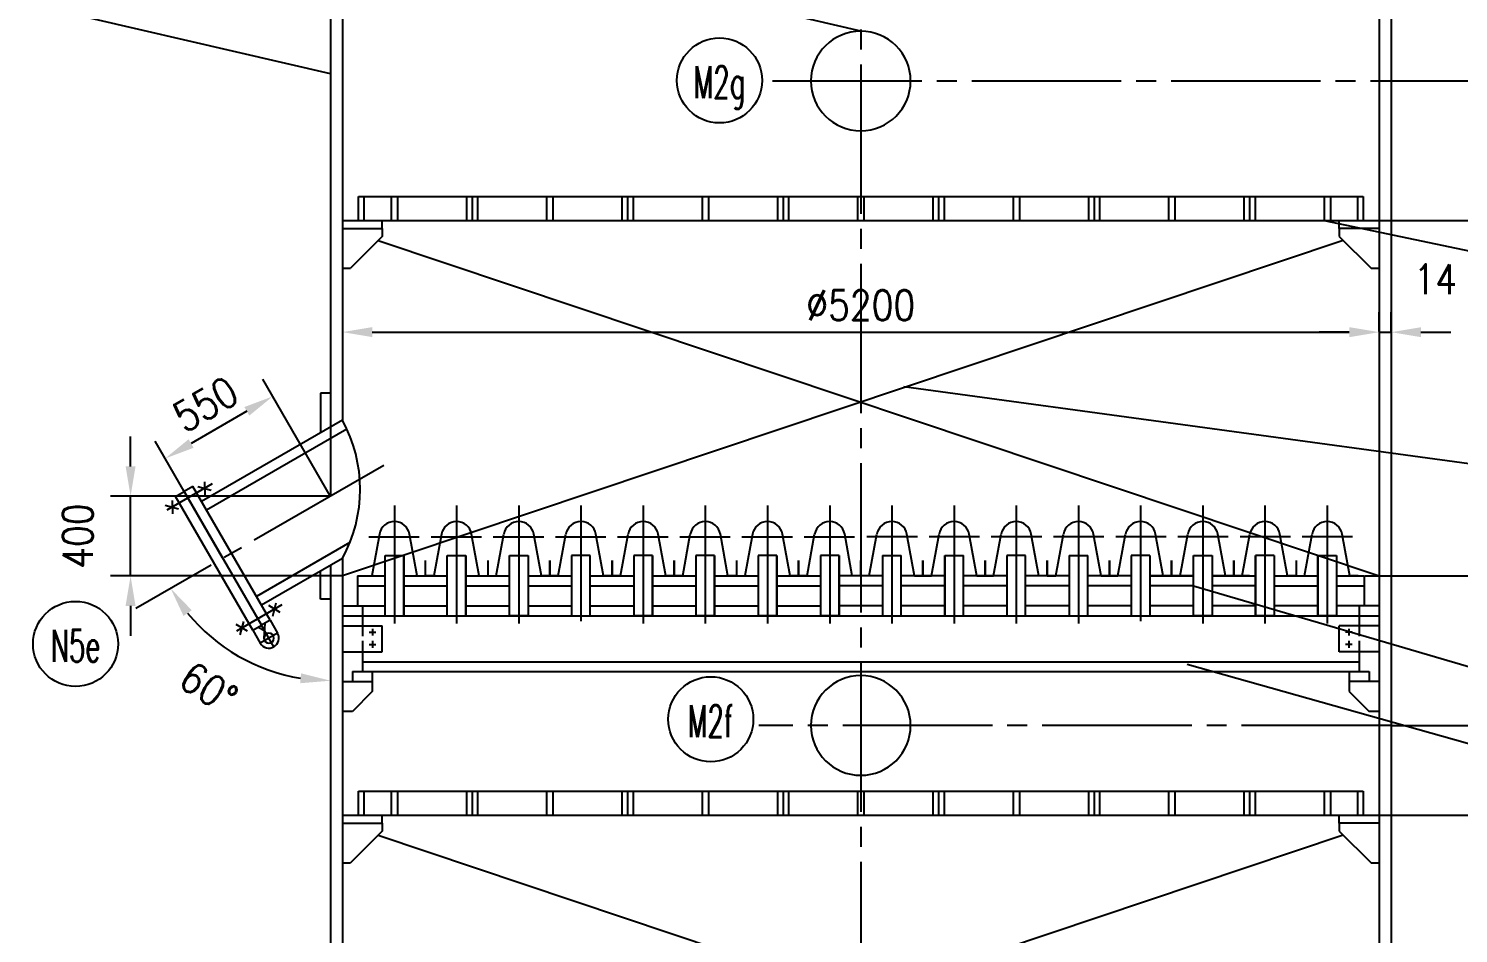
# Model space of a CAD drawing. Extents: x -42 to 819, y -365 to 844.
# Drawn here: x 76.4 to 219.9, y 175.1 to 265.9 of the extents above; entities that cross this region are included whole.
import ezdxf
from ezdxf.enums import TextEntityAlignment as Align

# ---------------------------------------------------------------- set-up
doc = ezdxf.new("R2010")
doc.units = 0
doc.header["$MEASUREMENT"] = 0
doc.linetypes.add('CENTER', pattern=[20, 15, -1.5, 2, -1.5])
doc.linetypes.add('HIDDEN', pattern=[7, 5, -2])
doc.layers.get('0').update_dxf_attribs({"linetype": 'CONTINUOUS'})
doc.layers.get('DEFPOINTS').update_dxf_attribs({"linetype": 'CONTINUOUS'})
for name, color, linetype in [('1', 2, 'CONTINUOUS'), ('2', 1, 'CONTINUOUS'), ('3', 3, 'CENTER'), ('5', 2, 'HIDDEN'), ('DIM', 4, 'CONTINUOUS')]:
    doc.layers.add(name, color=color, linetype=linetype)
doc.styles.add('SBHZ', font='ROMANS', dxfattribs={"width": 0.85, "bigfont": 'SBTXT'})
doc.dimstyles.get("Standard").update_dxf_attribs({"dimtxt": 3, "dimasz": 3, "dimexe": 2, "dimexo": 0.0625, "dimgap": 1.2, "dimtad": 1, "dimdec": 4, "dimzin": 0, "dimdsep": 46, "dimtxsty": 'SBHZ', "dimcen": 0.09, "dimadec": 0, "dimazin": 0, "dimtfac": 1, "dimtdec": 4, "dimtmove": 2, "dimatfit": 3, "dimfxl": 0, "dimtolj": 1, "dimtzin": 0, "dimarcsym": 0})

# ---------------------------------------------------------------- blocks, each defined once
blk = doc.blocks.new('*D128')
at = {"color": 0, "linetype": 'ByBlock'}
for p, q in [((147.04, 735.5), (259.54, 735.5)), ((257.54, -209.76), (257.54, 732.5)), ((191.42, -212.76), (259.54, -212.76))]:
    blk.add_line(p, q, dxfattribs=at)
for points in [[(257.04, 732.5), (258.04, 732.5), (257.54, 735.5)], [(257.04, -209.76), (258.04, -209.76), (257.54, -212.76)]]:
    blk.add_solid(points, dxfattribs=at)
at = {"layer": 'DEFPOINTS', "color": 0, "linetype": 'ByBlock'}
for p in [(146.97, 735.5), (257.54, 735.5), (191.36, -212.76)]:
    blk.add_point(p, dxfattribs=at)
at = {"color": 0, "linetype": 'ByBlock', "insert": (254.84, 261.37), "char_height": 3, "attachment_point": 5, "rotation": 90, "style": 'SBHZ'}
blk.add_mtext('\\A1;~68300', dxfattribs=at)
blk = doc.blocks.new('*D97')
at = {"color": 0, "linetype": 'ByBlock'}
for p, q in [((203.57, 235.46), (203.57, 237.39)), ((204.77, 235.46), (204.77, 237.39)), ((200.57, 235.39), (197.57, 235.39)), ((203.57, 235.39), (204.77, 235.39)), ((203.57, 235.39), (204.77, 235.39)), ((207.77, 235.39), (210.77, 235.39))]:
    blk.add_line(p, q, dxfattribs=at)
for points in [[(200.57, 235.89), (200.57, 234.89), (203.57, 235.39)], [(207.77, 235.89), (207.77, 234.89), (204.77, 235.39)]]:
    blk.add_solid(points, dxfattribs=at)
at = {"layer": 'DEFPOINTS', "color": 0, "linetype": 'ByBlock'}
for p in [(203.57, 235.39), (204.77, 235.39), (204.77, 235.39)]:
    blk.add_point(p, dxfattribs=at)
at = {"color": 0, "linetype": 'ByBlock', "insert": (209.21, 240.69), "char_height": 3, "attachment_point": 5, "style": 'SBHZ'}
blk.add_mtext('\\A1;14', dxfattribs=at)
blk = doc.blocks.new('*D74')
at = {"color": 0, "linetype": 'ByBlock'}
for p, q in [((267.62, 637.01), (330.8, 637.01)), ((328.8, -180.54), (328.8, 634.01)), ((267.62, -183.54), (330.8, -183.54))]:
    blk.add_line(p, q, dxfattribs=at)
for points in [[(328.3, 634.01), (329.3, 634.01), (328.8, 637.01)], [(328.3, -180.54), (329.3, -180.54), (328.8, -183.54)]]:
    blk.add_solid(points, dxfattribs=at)
at = {"layer": 'DEFPOINTS', "color": 0, "linetype": 'ByBlock'}
for p in [(267.56, 637.01), (328.8, 637.01), (267.56, -183.54)]:
    blk.add_point(p, dxfattribs=at)
at = {"color": 0, "linetype": 'ByBlock', "insert": (326.1, 226.74), "char_height": 3, "attachment_point": 5, "rotation": 90, "style": 'SBHZ'}
blk.add_mtext('\\A1;62100', dxfattribs=at)
blk = doc.blocks.new('*D45')
at = {"color": 0, "linetype": 'ByBlock'}
for p, q in [((266.42, 126.14), (314.81, 126.14)), ((312.81, 93.47), (312.81, 123.14)), ((267.62, 90.47), (314.81, 90.47))]:
    blk.add_line(p, q, dxfattribs=at)
for points in [[(312.31, 123.14), (313.31, 123.14), (312.81, 126.14)], [(312.31, 93.47), (313.31, 93.47), (312.81, 90.47)]]:
    blk.add_solid(points, dxfattribs=at)
at = {"layer": 'DEFPOINTS', "color": 0, "linetype": 'ByBlock'}
for p in [(266.36, 126.14), (312.81, 126.14), (267.56, 90.47)]:
    blk.add_point(p, dxfattribs=at)
at = {"color": 0, "linetype": 'ByBlock', "insert": (310.11, 108.31), "char_height": 3, "attachment_point": 5, "rotation": 90, "style": 'SBHZ'}
blk.add_mtext('\\A1;6000', dxfattribs=at)
blk = doc.blocks.new('*D96')
at = {"color": 0, "linetype": 'ByBlock'}
for p, q in [((99.57, 116.78), (99.57, 112.82)), ((203.57, 116.78), (203.57, 112.82)), ((102.57, 114.82), (200.57, 114.82))]:
    blk.add_line(p, q, dxfattribs=at)
for points in [[(102.57, 115.32), (102.57, 114.32), (99.57, 114.82)], [(200.57, 115.32), (200.57, 114.32), (203.57, 114.82)]]:
    blk.add_solid(points, dxfattribs=at)
at = {"layer": 'DEFPOINTS', "color": 0, "linetype": 'ByBlock'}
for p in [(99.57, 116.85), (203.57, 116.85), (203.57, 114.82)]:
    blk.add_point(p, dxfattribs=at)
at = {"color": 0, "linetype": 'ByBlock', "insert": (151.57, 117.52), "char_height": 3, "attachment_point": 5, "style": 'SBHZ'}
blk.add_mtext('\\A1;∅5200', dxfattribs=at)
blk = doc.blocks.new('*D43')
at = {"color": 0, "linetype": 'ByBlock'}
blk.add_arc((161.16, 98.47), 18.51, 219.2961, 260.7039, dxfattribs=at)
for points in [[(146.42, 86.46), (147.25, 87.03), (145.13, 89.22)], [(158.21, 80.7), (158.13, 79.71), (161.16, 79.96)]]:
    blk.add_solid(points, dxfattribs=at)
at = {"layer": 'DEFPOINTS', "color": 0, "linetype": 'ByBlock'}
for p in [(163.97, 100.09), (161.16, 91.54), (141.64, 87.2), (154.83, 81.08), (161.16, -7.03)]:
    blk.add_point(p, dxfattribs=at)
at = {"color": 0, "linetype": 'ByBlock', "insert": (148.94, 79.25), "char_height": 3, "attachment_point": 5, "rotation": 327.5497, "style": 'SBHZ'}
blk.add_mtext('\\A1;60°', dxfattribs=at)
blk = doc.blocks.new('*D44')
at = {"color": 0, "linetype": 'ByBlock'}
for p, q in [((141.11, 101.47), (141.11, 104.47)), ((161.1, 98.47), (139.11, 98.47)), ((141.11, 90.47), (141.11, 98.47)), ((141.11, 90.47), (141.11, 98.47)), ((162.3, 90.47), (139.11, 90.47)), ((141.11, 87.47), (141.11, 84.47))]:
    blk.add_line(p, q, dxfattribs=at)
for points in [[(140.61, 101.47), (141.61, 101.47), (141.11, 98.47)], [(140.61, 87.47), (141.61, 87.47), (141.11, 90.47)]]:
    blk.add_solid(points, dxfattribs=at)
at = {"layer": 'DEFPOINTS', "color": 0, "linetype": 'ByBlock'}
for p in [(141.11, 98.47), (161.16, 98.47), (162.36, 90.47)]:
    blk.add_point(p, dxfattribs=at)
at = {"color": 0, "linetype": 'ByBlock', "insert": (135.81, 94.47), "char_height": 3, "attachment_point": 5, "rotation": 90, "style": 'SBHZ'}
blk.add_mtext('\\A1;400', dxfattribs=at)
blk = doc.blocks.new('*D120')
at = {"color": 0, "linetype": 'ByBlock'}
for p, q in [((83.03, 218.98), (76.27, 230.68)), ((74.67, 227.45), (69.08, 224.22)), ((72.23, 212.75), (65.48, 224.45))]:
    blk.add_line(p, q, dxfattribs=at)
for points in [[(74.42, 227.88), (74.92, 227.02), (77.27, 228.95)], [(68.83, 224.65), (69.33, 223.79), (66.48, 222.72)]]:
    blk.add_solid(points, dxfattribs=at)
at = {"layer": 'DEFPOINTS', "color": 0, "linetype": 'ByBlock'}
for p in [(66.48, 222.72), (83.06, 218.93), (72.26, 212.7)]:
    blk.add_point(p, dxfattribs=at)
at = {"color": 0, "linetype": 'ByBlock', "insert": (70.53, 228.17), "char_height": 3, "attachment_point": 5, "rotation": 30, "style": 'SBHZ'}
blk.add_mtext('\\A1;550', dxfattribs=at)
blk = doc.blocks.new('*D41')
at = {"color": 0, "linetype": 'ByBlock'}
for p, q in [((264.92, 90.47), (314.81, 90.47)), ((312.81, 69.47), (312.81, 87.47)), ((267.62, 66.47), (314.81, 66.47))]:
    blk.add_line(p, q, dxfattribs=at)
for points in [[(312.31, 87.47), (313.31, 87.47), (312.81, 90.47)], [(312.31, 69.47), (313.31, 69.47), (312.81, 66.47)]]:
    blk.add_solid(points, dxfattribs=at)
at = {"layer": 'DEFPOINTS', "color": 0, "linetype": 'ByBlock'}
for p in [(264.86, 90.47), (312.81, 90.47), (267.56, 66.47)]:
    blk.add_point(p, dxfattribs=at)
at = {"color": 0, "linetype": 'ByBlock', "insert": (310.11, 78.47), "char_height": 3, "attachment_point": 5, "rotation": 90, "style": 'SBHZ'}
blk.add_mtext('\\A1;1200', dxfattribs=at)
blk = doc.blocks.new('*D40')
at = {"color": 0, "linetype": 'ByBlock'}
for p, q in [((266.42, 126.14), (314.81, 126.14)), ((312.81, 93.47), (312.81, 123.14)), ((267.62, 90.47), (314.81, 90.47))]:
    blk.add_line(p, q, dxfattribs=at)
for points in [[(312.31, 123.14), (313.31, 123.14), (312.81, 126.14)], [(312.31, 93.47), (313.31, 93.47), (312.81, 90.47)]]:
    blk.add_solid(points, dxfattribs=at)
at = {"layer": 'DEFPOINTS', "color": 0, "linetype": 'ByBlock'}
for p in [(266.36, 126.14), (312.81, 126.14), (267.56, 90.47)]:
    blk.add_point(p, dxfattribs=at)
at = {"color": 0, "linetype": 'ByBlock', "insert": (310.11, 103.12), "char_height": 3, "attachment_point": 5, "rotation": 90, "style": 'SBHZ'}
blk.add_mtext('\\A1;6000', dxfattribs=at)
blk = doc.blocks.new('*D42')
at = {"color": 0, "linetype": 'ByBlock'}
for p, q in [((204.83, 195.93), (222.53, 195.93)), ((220.53, 189.93), (220.53, 192.93)), ((204.83, 186.93), (222.53, 186.93))]:
    blk.add_line(p, q, dxfattribs=at)
for points in [[(220.03, 192.93), (221.03, 192.93), (220.53, 195.93)], [(220.03, 189.93), (221.03, 189.93), (220.53, 186.93)]]:
    blk.add_solid(points, dxfattribs=at)
at = {"layer": 'DEFPOINTS', "color": 0, "linetype": 'ByBlock'}
for p in [(204.77, 195.93), (220.53, 195.93), (204.77, 186.93)]:
    blk.add_point(p, dxfattribs=at)
at = {"color": 0, "linetype": 'ByBlock', "insert": (217.83, 191.43), "char_height": 3, "attachment_point": 5, "rotation": 90, "style": 'SBHZ'}
blk.add_mtext('\\A1;600', dxfattribs=at)
blk = doc.blocks.new('*D50')
at = {"color": 0, "linetype": 'ByBlock'}
for p, q in [((266.42, 275.81), (314.81, 275.81)), ((312.81, 188.81), (312.81, 272.81)), ((267.62, 185.81), (314.81, 185.81))]:
    blk.add_line(p, q, dxfattribs=at)
for points in [[(312.31, 272.81), (313.31, 272.81), (312.81, 275.81)], [(312.31, 188.81), (313.31, 188.81), (312.81, 185.81)]]:
    blk.add_solid(points, dxfattribs=at)
at = {"layer": 'DEFPOINTS', "color": 0, "linetype": 'ByBlock'}
for p in [(266.36, 275.81), (312.81, 275.81), (267.56, 185.81)]:
    blk.add_point(p, dxfattribs=at)
at = {"color": 0, "linetype": 'ByBlock', "insert": (310.11, 230.81), "char_height": 3, "attachment_point": 5, "rotation": 90, "style": 'SBHZ'}
blk.add_mtext('\\A1;4450', dxfattribs=at)
blk = doc.blocks.new('*D54')
at = {"color": 0, "linetype": 'ByBlock'}
for p, q in [((267.62, 199.81), (282.02, 199.81)), ((280.02, 188.81), (280.02, 196.81)), ((266.42, 185.81), (282.02, 185.81))]:
    blk.add_line(p, q, dxfattribs=at)
for points in [[(279.52, 196.81), (280.52, 196.81), (280.02, 199.81)], [(279.52, 188.81), (280.52, 188.81), (280.02, 185.81)]]:
    blk.add_solid(points, dxfattribs=at)
at = {"layer": 'DEFPOINTS', "color": 0, "linetype": 'ByBlock'}
for p in [(267.56, 199.81), (280.02, 199.81), (266.36, 185.81)]:
    blk.add_point(p, dxfattribs=at)
at = {"color": 0, "linetype": 'ByBlock', "insert": (277.32, 192.81), "char_height": 3, "attachment_point": 5, "rotation": 90, "style": 'SBHZ'}
blk.add_mtext('\\A1;700', dxfattribs=at)

msp = doc.modelspace()

# ---------------------------------------------------------------- linework, layer by layer
at = {"layer": '1'}
for p, q in [((159.91628, 265.6004), (40.95548, 293.26323)), ((106.71628, 261.313), (40.95548, 276.60484)), ((206.39628, 246.6004), (283.65595, 230.35418)), ((208.32159, 244.59508), (107.91628, 210.92865)), ((111.51096, 244.59508), (211.91628, 210.92865)), ((164.22664, 229.926), (283.65595, 213.67979)), ((193.287, 209.92865), (283.65595, 183.42493)), ((192.65402, 202.07271), (283.65595, 176.40415)), ((208.32159, 184.92334), (107.91628, 151.25691)), ((111.51096, 184.92334), (211.91628, 151.25691))]:
    msp.add_line(p, q, dxfattribs=at)
at = {"layer": '2'}
for p, q in [((106.71628, 384.6004), (106.71628, 225.85686)), ((107.91628, 384.6004), (107.91628, 226.54968)), ((211.91628, 299.6004), (211.91628, -38.75833)), ((213.11628, 299.6004), (213.11628, -38.75833)), ((109.51628, 249.0004), (210.31628, 249.0004)), ((109.51628, 246.6004), (109.51628, 249.0004)), ((110.07628, 249.0004), (110.07628, 246.6004)), ((112.79628, 249.0004), (112.79628, 246.6004)), ((113.43628, 249.0004), (113.43628, 246.6004)), ((120.35628, 249.0004), (120.35628, 246.6004)), ((120.91628, 249.0004), (120.91628, 246.6004)), ((121.47628, 249.0004), (121.47628, 246.6004)), ((128.39628, 249.0004), (128.39628, 246.6004)), ((129.03628, 249.0004), (129.03628, 246.6004)), ((135.95628, 249.0004), (135.95628, 246.6004)), ((136.51628, 249.0004), (136.51628, 246.6004)), ((137.07628, 249.0004), (137.07628, 246.6004)), ((143.99628, 249.0004), (143.99628, 246.6004)), ((144.63628, 249.0004), (144.63628, 246.6004)), ((151.55628, 249.0004), (151.55628, 246.6004)), ((152.11628, 249.0004), (152.11628, 246.6004)), ((152.67628, 249.0004), (152.67628, 246.6004)), ((159.59628, 249.0004), (159.59628, 246.6004)), ((160.23628, 249.0004), (160.23628, 246.6004)), ((167.15628, 249.0004), (167.15628, 246.6004)), ((167.71628, 249.0004), (167.71628, 246.6004)), ((168.27628, 249.0004), (168.27628, 246.6004)), ((175.19628, 249.0004), (175.19628, 246.6004)), ((175.83628, 249.0004), (175.83628, 246.6004)), ((182.75628, 249.0004), (182.75628, 246.6004)), ((183.31628, 249.0004), (183.31628, 246.6004)), ((183.87628, 249.0004), (183.87628, 246.6004)), ((190.79628, 249.0004), (190.79628, 246.6004)), ((191.43628, 249.0004), (191.43628, 246.6004)), ((198.35628, 249.0004), (198.35628, 246.6004)), ((198.91628, 249.0004), (198.91628, 246.6004)), ((199.47628, 249.0004), (199.47628, 246.6004)), ((206.39628, 249.0004), (206.39628, 246.6004)), ((207.03628, 249.0004), (207.03628, 246.6004)), ((209.75628, 249.0004), (209.75628, 246.6004)), ((210.31628, 249.0004), (210.31628, 246.6004)), ((107.91628, 246.6004), (211.91628, 246.6004)), ((107.91628, 245.8004), (111.91628, 245.8004)), ((111.91628, 245.8004), (111.91628, 246.6004)), ((111.91628, 245.8004), (111.91628, 245.0004)), ((207.91628, 245.8004), (207.91628, 246.6004)), ((211.91628, 245.8004), (207.91628, 245.8004)), ((207.91628, 245.8004), (207.91628, 245.0004)), ((111.91628, 245.0004), (108.71628, 241.8004)), ((207.91628, 245.0004), (211.11628, 241.8004)), ((107.91628, 241.8004), (108.71628, 241.8004)), ((211.11628, 241.8004), (211.91628, 241.8004)), ((106.71628, 229.25686), (105.71628, 229.25686)), ((105.71628, 229.25686), (105.71628, 225.27951)), ((107.91628, 226.54968), (93.78807, 218.39276)), ((108.36769, 225.6556), (94.28807, 217.52673)), ((92.91307, 219.9083), (92.04705, 219.4083)), ((100.66307, 206.48491), (92.91307, 219.9083)), ((93.40756, 219.91933), (94.74473, 219.55267)), ((94.08925, 220.39074), (94.11547, 219.05507)), ((90.14724, 218.03699), (91.48442, 217.67033)), ((90.82894, 218.5084), (90.85516, 217.17273)), ((91.18102, 218.9083), (92.04705, 219.4083)), ((98.93102, 205.48491), (91.18102, 218.9083)), ((92.04705, 219.4083), (99.79705, 205.98491)), ((108.66628, 214.28099), (99.28807, 208.86648)), ((111.62734, 215.12851), (110.86272, 210.92865)), ((115.40727, 210.92865), (114.64266, 215.12851)), ((117.86484, 215.12851), (117.10022, 210.92865)), ((121.64478, 210.92865), (120.88016, 215.12851)), ((123.33773, 210.92865), (124.10234, 215.12851)), ((127.88228, 210.92865), (127.11766, 215.12851)), ((129.57523, 210.92865), (130.33985, 215.12851)), ((134.11978, 210.92865), (133.35517, 215.12851)), ((135.81274, 210.92865), (136.57735, 215.12851)), ((140.35729, 210.92865), (139.59267, 215.12851)), ((142.05024, 210.92865), (142.81486, 215.12851)), ((146.59479, 210.92865), (145.83018, 215.12851)), ((149.05236, 215.12851), (148.28774, 210.92865)), ((152.8323, 210.92865), (152.06768, 215.12851)), ((154.52525, 210.92865), (155.28986, 215.12851)), ((159.0698, 210.92865), (158.30518, 215.12851)), ((160.76275, 210.92865), (161.52737, 215.12851)), ((165.3073, 210.92865), (164.54269, 215.12851)), ((167.00026, 210.92865), (167.76487, 215.12851)), ((171.54481, 210.92865), (170.78019, 215.12851)), ((173.23776, 210.92865), (174.00238, 215.12851)), ((177.78231, 210.92865), (177.0177, 215.12851)), ((179.47526, 210.92865), (180.23988, 215.12851)), ((184.01982, 210.92865), (183.2552, 215.12851)), ((185.71277, 210.92865), (186.47738, 215.12851)), ((190.25732, 210.92865), (189.4927, 215.12851)), ((191.95027, 210.92865), (192.71489, 215.12851)), ((196.49482, 210.92865), (195.73021, 215.12851)), ((198.18778, 210.92865), (198.95239, 215.12851)), ((202.73233, 210.92865), (201.96771, 215.12851)), ((204.42528, 210.92865), (205.1899, 215.12851)), ((208.96983, 210.92865), (208.20522, 215.12851)), ((107.91628, 212.69327), (99.78807, 208.00045)), ((107.91628, 212.69327), (107.91628, 166.87793)), ((112.19945, 212.99545), (114.07055, 212.99545)), ((112.19945, 206.91887), (112.19945, 212.99545)), ((114.07055, 206.91887), (114.07055, 212.99545)), ((114.07055, 212.99545), (114.07055, 206.91887)), ((116.25375, 210.92865), (116.25375, 212.48803)), ((118.43695, 206.91887), (118.43695, 212.99545)), ((118.43695, 212.99545), (120.30805, 212.99545)), ((120.30805, 212.99545), (120.30805, 206.91887)), ((120.30805, 206.91887), (120.30805, 212.99545)), ((122.49125, 212.48803), (122.49125, 210.92865)), ((124.67445, 212.99545), (126.54555, 212.99545)), ((124.67445, 206.91887), (124.67445, 212.99545)), ((126.54555, 212.99545), (126.54555, 206.91887)), ((126.54555, 212.99545), (126.54555, 206.91887)), ((128.72876, 212.48803), (128.72876, 210.92865)), ((128.72876, 210.92865), (128.72876, 212.48803)), ((128.72876, 212.48803), (128.72876, 210.92865)), ((132.78306, 212.99545), (130.91196, 212.99545)), ((130.91196, 212.99545), (130.91196, 206.91887)), ((132.78306, 206.91887), (132.78306, 212.99545)), ((132.78306, 206.91887), (132.78306, 212.99545)), ((134.96626, 212.48803), (134.96626, 210.92865)), ((134.96626, 212.48803), (134.96626, 210.92865)), ((134.96626, 210.92865), (134.96626, 212.48803)), ((139.02056, 212.99545), (137.14946, 212.99545)), ((137.14946, 212.99545), (137.14946, 206.91887)), ((139.02056, 212.99545), (139.02056, 206.91887)), ((139.02056, 206.91887), (139.02056, 212.99545)), ((141.20376, 212.48803), (141.20376, 210.92865)), ((141.20376, 210.92865), (141.20376, 212.48803)), ((141.20376, 212.48803), (141.20376, 210.92865)), ((145.25807, 212.99545), (143.38697, 212.99545)), ((143.38697, 212.99545), (143.38697, 206.91887)), ((145.25807, 212.99545), (145.25807, 206.91887)), ((145.25807, 206.91887), (145.25807, 212.99545)), ((147.44127, 212.48803), (147.44127, 210.92865)), ((147.44127, 212.48803), (147.44127, 210.92865)), ((147.44127, 212.48803), (147.44127, 210.92865)), ((149.62447, 212.99545), (149.62447, 206.91887)), ((151.49557, 212.99545), (149.62447, 212.99545)), ((151.49557, 212.99545), (151.49557, 206.91887)), ((151.49557, 206.91887), (151.49557, 212.99545)), ((153.67877, 212.48803), (153.67877, 210.92865)), ((153.67877, 210.92865), (153.67877, 212.48803)), ((157.73307, 212.99545), (155.86197, 212.99545)), ((155.86197, 212.99545), (155.86197, 206.91887)), ((157.73307, 212.99545), (157.73307, 206.91887)), ((157.73307, 206.91887), (157.73307, 212.99545)), ((159.91628, 212.48803), (159.91628, 210.92865)), ((159.91628, 212.48803), (159.91628, 210.92865)), ((159.91628, 212.48803), (159.91628, 210.92865)), ((159.91628, 210.92865), (159.91628, 212.48803)), ((162.09948, 212.99545), (163.97058, 212.99545)), ((162.09948, 212.99545), (162.09948, 206.91887)), ((162.09948, 212.99545), (162.09948, 206.91887)), ((163.97058, 206.91887), (163.97058, 212.99545)), ((166.15378, 212.48803), (166.15378, 210.92865)), ((166.15378, 210.92865), (166.15378, 212.48803)), ((168.33698, 212.99545), (170.20808, 212.99545)), ((168.33698, 206.91887), (168.33698, 212.99545)), ((168.33698, 212.99545), (168.33698, 206.91887)), ((170.20808, 206.91887), (170.20808, 212.99545)), ((172.39128, 212.48803), (172.39128, 210.92865)), ((172.39128, 212.48803), (172.39128, 210.92865)), ((172.39128, 210.92865), (172.39128, 212.48803)), ((176.44559, 212.99545), (174.57449, 212.99545)), ((174.57449, 212.99545), (174.57449, 206.91887)), ((174.57449, 212.99545), (174.57449, 206.91887)), ((176.44559, 206.91887), (176.44559, 212.99545)), ((178.62879, 212.48803), (178.62879, 210.92865)), ((178.62879, 210.92865), (178.62879, 212.48803)), ((178.62879, 212.48803), (178.62879, 210.92865)), ((180.81199, 212.99545), (182.68309, 212.99545)), ((180.81199, 212.99545), (180.81199, 206.91887)), ((180.81199, 212.99545), (180.81199, 206.91887)), ((182.68309, 206.91887), (182.68309, 212.99545)), ((184.86629, 212.48803), (184.86629, 210.92865)), ((184.86629, 210.92865), (184.86629, 212.48803)), ((184.86629, 212.48803), (184.86629, 210.92865)), ((188.92059, 212.99545), (187.04949, 212.99545)), ((187.04949, 212.99545), (187.04949, 206.91887)), ((187.04949, 212.99545), (187.04949, 206.91887)), ((188.92059, 212.99545), (188.92059, 206.91887)), ((191.1038, 212.48803), (191.1038, 210.92865)), ((191.1038, 210.92865), (191.1038, 212.48803)), ((191.1038, 212.48803), (191.1038, 210.92865)), ((193.287, 212.99545), (195.1581, 212.99545)), ((193.287, 206.91887), (193.287, 212.99545)), ((193.287, 206.91887), (193.287, 212.99545)), ((195.1581, 212.99545), (195.1581, 206.91887)), ((197.3413, 210.92865), (197.3413, 212.48803)), ((197.3413, 212.48803), (197.3413, 210.92865)), ((199.5245, 206.91887), (199.5245, 212.99545)), ((199.5245, 212.99545), (199.5245, 206.91887)), ((201.3956, 212.99545), (199.5245, 212.99545)), ((201.3956, 212.99545), (201.3956, 206.91887)), ((203.5788, 212.48803), (203.5788, 210.92865)), ((205.76201, 212.99545), (205.76201, 206.91887)), ((205.76201, 206.91887), (205.76201, 212.99545)), ((205.76201, 212.99545), (207.63311, 212.99545)), ((207.63311, 212.99545), (207.63311, 206.91887)), ((105.71628, 208.60045), (105.71628, 211.4231)), ((106.71628, 212.00045), (106.71628, 166.18511)), ((109.41628, 210.92865), (112.19945, 210.92865)), ((109.41628, 210.92865), (109.41628, 207.92865)), ((110.01624, 210.92865), (110.86272, 210.92865)), ((114.07055, 210.92865), (118.43695, 210.92865)), ((117.10022, 210.92865), (116.25375, 210.92865)), ((120.30805, 210.92865), (124.67445, 210.92865)), ((122.49125, 210.92865), (123.33773, 210.92865)), ((126.54555, 210.92865), (130.91196, 210.92865)), ((128.72876, 210.92865), (127.88228, 210.92865)), ((129.57523, 210.92865), (128.72876, 210.92865)), ((128.72876, 210.92865), (129.57523, 210.92865)), ((132.78306, 210.92865), (137.14946, 210.92865)), ((134.96626, 210.92865), (134.11978, 210.92865)), ((135.81274, 210.92865), (134.96626, 210.92865)), ((134.96626, 210.92865), (135.81274, 210.92865)), ((139.02056, 210.92865), (143.38697, 210.92865)), ((141.20376, 210.92865), (140.35729, 210.92865)), ((142.05024, 210.92865), (141.20376, 210.92865)), ((141.20376, 210.92865), (142.05024, 210.92865)), ((145.25807, 210.92865), (149.62447, 210.92865)), ((147.44127, 210.92865), (146.59479, 210.92865)), ((147.44127, 210.92865), (148.28774, 210.92865)), ((147.44127, 210.92865), (148.28774, 210.92865)), ((151.49557, 210.92865), (155.86197, 210.92865)), ((153.67877, 210.92865), (152.8323, 210.92865)), ((154.52525, 210.92865), (153.67877, 210.92865)), ((162.09948, 210.92865), (157.73307, 210.92865)), ((159.91628, 210.92865), (159.0698, 210.92865)), ((160.76275, 210.92865), (159.91628, 210.92865)), ((168.33698, 210.92865), (163.97058, 210.92865)), ((165.3073, 210.92865), (166.15378, 210.92865)), ((166.15378, 210.92865), (167.00026, 210.92865)), ((174.57449, 210.92865), (170.20808, 210.92865)), ((172.39128, 210.92865), (171.54481, 210.92865)), ((171.54481, 210.92865), (172.39128, 210.92865)), ((172.39128, 210.92865), (173.23776, 210.92865)), ((180.81199, 210.92865), (176.44559, 210.92865)), ((178.62879, 210.92865), (177.78231, 210.92865)), ((178.62879, 210.92865), (177.78231, 210.92865)), ((178.62879, 210.92865), (179.47526, 210.92865)), ((187.04949, 210.92865), (182.68309, 210.92865)), ((184.01982, 210.92865), (184.86629, 210.92865)), ((184.86629, 210.92865), (184.01982, 210.92865)), ((184.86629, 210.92865), (185.71277, 210.92865)), ((193.287, 210.92865), (188.92059, 210.92865)), ((188.92059, 210.92865), (193.287, 210.92865)), ((190.25732, 210.92865), (191.1038, 210.92865)), ((191.1038, 210.92865), (190.25732, 210.92865)), ((191.1038, 210.92865), (191.95027, 210.92865)), ((198.90068, 210.92865), (195.1581, 210.92865)), ((195.1581, 210.92865), (199.5245, 210.92865)), ((197.3413, 210.92865), (196.49482, 210.92865)), ((198.18778, 210.92865), (197.3413, 210.92865)), ((201.3956, 210.92865), (205.76201, 210.92865)), ((203.5788, 210.92865), (202.73233, 210.92865)), ((207.63311, 210.92865), (210.41628, 210.92865)), ((209.81631, 210.92865), (208.96983, 210.92865)), ((210.41628, 210.92865), (210.41628, 207.92865)), ((109.41628, 209.92865), (112.19945, 209.92865)), ((114.07055, 209.92865), (118.43695, 209.92865)), ((120.30805, 209.92865), (124.67445, 209.92865)), ((126.54555, 209.92865), (130.91196, 209.92865)), ((132.78306, 209.92865), (137.14946, 209.92865)), ((139.02056, 209.92865), (143.38697, 209.92865)), ((145.25807, 209.92865), (149.62447, 209.92865)), ((151.49557, 209.92865), (155.86197, 209.92865)), ((162.09948, 209.92865), (157.73307, 209.92865)), ((168.33698, 209.92865), (163.97058, 209.92865)), ((174.57449, 209.92865), (170.20808, 209.92865)), ((180.81199, 209.92865), (176.44559, 209.92865)), ((187.04949, 209.92865), (182.68309, 209.92865)), ((193.287, 209.92865), (188.92059, 209.92865)), ((199.5245, 209.92865), (195.1581, 209.92865)), ((201.3956, 209.92865), (205.76201, 209.92865)), ((207.63311, 209.92865), (210.41628, 209.92865)), ((100.91987, 206.90763), (101.27092, 208.24898)), ((106.71628, 208.60045), (105.71628, 208.60045)), ((101.66897, 207.26229), (100.52536, 207.95283)), ((107.91628, 207.92865), (112.19945, 207.92865)), ((107.91628, 206.92865), (211.91628, 206.92865)), ((107.91628, 206.91887), (211.91628, 206.91887)), ((109.91628, 207.92865), (109.91628, 206.92865)), ((109.91628, 206.92865), (109.91628, 205.92865)), ((112.19945, 206.91887), (114.07055, 206.91887)), ((114.07055, 207.92865), (118.43695, 207.92865)), ((118.43695, 206.91887), (120.30805, 206.91887)), ((120.30805, 207.92865), (124.67445, 207.92865)), ((126.54555, 206.91887), (124.67445, 206.91887)), ((126.54555, 207.92865), (130.91196, 207.92865)), ((130.91196, 206.91887), (132.78306, 206.91887)), ((132.78306, 207.92865), (137.14946, 207.92865)), ((139.02056, 206.91887), (137.14946, 206.91887)), ((139.02056, 207.92865), (143.38697, 207.92865)), ((145.25807, 206.91887), (143.38697, 206.91887)), ((145.25807, 207.92865), (149.62447, 207.92865)), ((151.49557, 206.91887), (149.62447, 206.91887)), ((151.49557, 207.92865), (155.86197, 207.92865)), ((157.73307, 206.91887), (155.86197, 206.91887)), ((162.09948, 207.92865), (157.73307, 207.92865)), ((162.09948, 206.91887), (163.97058, 206.91887)), ((168.33698, 207.92865), (163.97058, 207.92865)), ((168.33698, 206.91887), (170.20808, 206.91887)), ((174.57449, 207.92865), (170.20808, 207.92865)), ((174.57449, 206.91887), (176.44559, 206.91887)), ((180.81199, 207.92865), (176.44559, 207.92865)), ((180.81199, 206.91887), (182.68309, 206.91887)), ((187.04949, 207.92865), (182.68309, 207.92865)), ((187.04949, 206.91887), (188.92059, 206.91887)), ((193.287, 207.92865), (188.92059, 207.92865)), ((195.1581, 206.91887), (193.287, 206.91887)), ((199.5245, 207.92865), (195.1581, 207.92865)), ((201.3956, 206.91887), (199.5245, 206.91887)), ((205.76201, 207.92865), (201.3956, 207.92865)), ((207.63311, 206.91887), (205.76201, 206.91887)), ((211.91628, 207.92865), (207.63311, 207.92865)), ((209.91628, 207.92865), (209.91628, 206.92865)), ((209.91628, 206.92865), (209.91628, 205.92865)), ((98.40865, 205.37995), (97.26504, 206.07049)), ((97.65955, 205.02529), (98.01061, 206.36664)), ((98.93102, 205.48491), (99.79705, 205.98491)), ((98.93102, 205.48491), (99.68102, 204.18587)), ((99.45062, 205.7849), (100.09724, 205.46495)), ((100.66307, 206.48491), (99.79705, 205.98491)), ((100.14348, 206.18492), (100.04705, 204.68333)), ((100.66307, 206.48491), (101.41307, 205.18587)), ((107.91628, 205.92865), (111.91628, 205.92865)), ((110.60387, 205.29021), (111.27753, 205.29021)), ((110.9407, 205.63827), (110.9407, 204.95376)), ((111.91628, 203.32865), (111.91628, 205.92865)), ((211.91628, 205.92865), (207.91628, 205.92865)), ((207.91628, 203.32865), (207.91628, 205.92865)), ((209.22868, 205.29021), (208.55502, 205.29021)), ((208.89185, 205.63827), (208.89185, 204.95376)), ((110.60387, 204.06042), (111.27753, 204.06042)), ((110.9407, 204.40848), (110.9407, 203.72397)), ((209.22868, 204.06042), (208.55502, 204.06042)), ((208.89185, 204.40848), (208.89185, 203.72397)), ((107.91628, 203.32865), (111.91628, 203.32865)), ((109.91628, 203.32865), (109.91628, 201.32865)), ((109.91628, 202.32865), (209.91628, 202.32865)), ((211.91628, 203.32865), (207.91628, 203.32865)), ((209.91628, 203.32865), (209.91628, 201.32865)), ((108.91628, 201.32865), (210.91628, 201.32865)), ((108.91628, 201.32865), (108.91628, 200.32865)), ((110.91628, 201.32865), (110.91628, 199.32865)), ((208.91628, 201.32865), (208.91628, 199.32865)), ((210.91628, 201.32865), (210.91628, 200.32865)), ((210.91628, 201.32865), (210.91628, 200.32865)), ((107.91628, 200.32865), (110.91628, 200.32865)), ((211.91628, 200.32865), (208.91628, 200.32865)), ((110.91628, 199.32865), (108.91628, 197.32865)), ((208.91628, 199.32865), (210.91628, 197.32865)), ((108.91628, 197.32865), (107.91628, 197.32865)), ((211.91628, 197.32865), (210.91628, 197.32865)), ((109.51628, 189.32865), (210.31628, 189.32865)), ((109.51628, 186.92865), (109.51628, 189.32865)), ((110.07628, 189.32865), (110.07628, 186.92865)), ((112.79628, 189.32865), (112.79628, 186.92865)), ((113.43628, 189.32865), (113.43628, 186.92865)), ((120.35628, 189.32865), (120.35628, 186.92865)), ((120.91628, 189.32865), (120.91628, 186.92865)), ((121.47628, 189.32865), (121.47628, 186.92865)), ((128.39628, 189.32865), (128.39628, 186.92865)), ((129.03628, 189.32865), (129.03628, 186.92865)), ((135.95628, 189.32865), (135.95628, 186.92865)), ((136.51628, 189.32865), (136.51628, 186.92865)), ((137.07628, 189.32865), (137.07628, 186.92865)), ((143.99628, 189.32865), (143.99628, 186.92865)), ((144.63628, 189.32865), (144.63628, 186.92865)), ((151.55628, 189.32865), (151.55628, 186.92865)), ((152.11628, 189.32865), (152.11628, 186.92865)), ((152.67628, 189.32865), (152.67628, 186.92865)), ((159.59628, 189.32865), (159.59628, 186.92865)), ((160.23628, 189.32865), (160.23628, 186.92865)), ((167.15628, 189.32865), (167.15628, 186.92865)), ((167.71628, 189.32865), (167.71628, 186.92865)), ((168.27628, 189.32865), (168.27628, 186.92865)), ((175.19628, 189.32865), (175.19628, 186.92865)), ((175.83628, 189.32865), (175.83628, 186.92865)), ((182.75628, 189.32865), (182.75628, 186.92865)), ((183.31628, 189.32865), (183.31628, 186.92865)), ((183.87628, 189.32865), (183.87628, 186.92865)), ((190.79628, 189.32865), (190.79628, 186.92865)), ((191.43628, 189.32865), (191.43628, 186.92865)), ((198.35628, 189.32865), (198.35628, 186.92865)), ((198.91628, 189.32865), (198.91628, 186.92865)), ((199.47628, 189.32865), (199.47628, 186.92865)), ((206.39628, 189.32865), (206.39628, 186.92865)), ((207.03628, 189.32865), (207.03628, 186.92865)), ((209.75628, 189.32865), (209.75628, 186.92865)), ((210.31628, 189.32865), (210.31628, 186.92865)), ((107.91628, 186.92865), (211.91628, 186.92865)), ((111.91628, 186.12865), (111.91628, 186.92865)), ((207.91628, 186.12865), (207.91628, 186.92865)), ((107.91628, 186.12865), (111.91628, 186.12865)), ((111.91628, 185.32865), (108.71628, 182.12865)), ((111.91628, 186.12865), (111.91628, 185.32865)), ((211.91628, 186.12865), (207.91628, 186.12865)), ((207.91628, 186.12865), (207.91628, 185.32865)), ((207.91628, 185.32865), (211.11628, 182.12865)), ((107.91628, 182.12865), (108.71628, 182.12865)), ((211.11628, 182.12865), (211.91628, 182.12865))]:
    msp.add_line(p, q, dxfattribs=at)
for centre, radius, start, end in [((159.91628, 260.6004), 5, 0, 180), ((159.91628, 260.6004), 5, 180, 0), ((95.30517, 219.62147), 14.38888, 331.216787, 28.783213), ((113.135, 214.85403), 1.53244, 10.3181267, 169.6818733), ((119.3725, 214.85403), 1.53244, 10.3181267, 169.6818733), ((125.61, 214.85403), 1.53244, 10.3181267, 169.6818733), ((131.84751, 214.85403), 1.53244, 10.3181267, 169.6818733), ((138.08501, 214.85403), 1.53244, 10.3181267, 169.6818733), ((144.32252, 214.85403), 1.53244, 10.3181267, 169.6818733), ((150.56002, 214.85403), 1.53244, 10.3181267, 169.6818733), ((156.79752, 214.85403), 1.53244, 10.3181267, 169.6818733), ((163.03503, 214.85403), 1.53244, 10.3181267, 169.6818733), ((169.27253, 214.85403), 1.53244, 10.3181267, 169.6818733), ((175.51004, 214.85403), 1.53244, 10.3181267, 169.6818733), ((181.74754, 214.85403), 1.53244, 10.3181267, 169.6818733), ((187.98504, 214.85403), 1.53244, 10.3181267, 169.6818733), ((194.22255, 214.85403), 1.53244, 10.3181267, 169.6818733), ((200.46005, 214.85403), 1.53244, 10.3181267, 169.6818733), ((206.69756, 214.85403), 1.53244, 10.3181267, 169.6818733), ((100.54705, 204.68587), 1, 210, 30), ((100.54705, 204.68587), 1, 210, 30), ((100.54705, 204.68587), 0.5, 0, 180), ((100.54705, 204.68587), 0.5, 180, 0), ((159.91628, 195.92865), 5, 0, 180), ((159.91628, 195.92865), 5, 180, 0)]:
    msp.add_arc(centre, radius, start, end, dxfattribs=at)
at = {"layer": '3'}
for p, q in [((159.91628, 742.25197), (159.91628, -128.75833)), ((151.05058, 260.6004), (221.27881, 260.6004)), ((106.71628, 225.92903), (106.71628, 219.00082)), ((112.06746, 222.01816), (87.19906, 207.66039)), ((94.84515, 220.15776), (90.29568, 217.53112)), ((113.135, 218.0088), (113.135, 206.16608)), ((119.3725, 218.0088), (119.3725, 206.16608)), ((125.61, 218.0088), (125.61, 206.16608)), ((131.84751, 218.0088), (131.84751, 206.38116)), ((138.08501, 218.0088), (138.08501, 209.36928)), ((138.08501, 218.0088), (138.08501, 206.16608)), ((144.32252, 218.0088), (144.32252, 209.36928)), ((144.32252, 218.0088), (144.32252, 206.16608)), ((150.56002, 218.0088), (150.56002, 209.36928)), ((150.56002, 218.0088), (150.56002, 206.16608)), ((156.79752, 218.0088), (156.79752, 209.36928)), ((156.79752, 218.0088), (156.79752, 206.16608)), ((163.03503, 218.0088), (163.03503, 209.36928)), ((163.03503, 218.0088), (163.03503, 206.16608)), ((169.27253, 218.0088), (169.27253, 209.36928)), ((169.27253, 218.0088), (169.27253, 206.16608)), ((175.51004, 218.0088), (175.51004, 209.36928)), ((175.51004, 218.0088), (175.51004, 206.16608)), ((181.74754, 218.0088), (181.74754, 209.36928)), ((181.74754, 218.0088), (181.74754, 206.16608)), ((187.98504, 218.0088), (187.98504, 206.38116)), ((194.22255, 218.0088), (194.22255, 206.16608)), ((200.46005, 218.0088), (200.46005, 206.16608)), ((206.69756, 218.0088), (206.69756, 206.16608)), ((110.57621, 214.85403), (115.63197, 214.85403)), ((116.81372, 214.85403), (121.86947, 214.85403)), ((123.05122, 214.85403), (128.10697, 214.85403)), ((129.28872, 214.85403), (134.34448, 214.85403)), ((135.52623, 214.85403), (140.58198, 214.85403)), ((141.76373, 214.85403), (146.81949, 214.85403)), ((148.00124, 214.85403), (153.05699, 214.85403)), ((154.23874, 214.85403), (159.29449, 214.85403)), ((165.59381, 214.85403), (160.53806, 214.85403)), ((171.83132, 214.85403), (166.77556, 214.85403)), ((178.06882, 214.85403), (173.01307, 214.85403)), ((184.30632, 214.85403), (179.25057, 214.85403)), ((190.54383, 214.85403), (185.48807, 214.85403)), ((196.78133, 214.85403), (191.72558, 214.85403)), ((203.01884, 214.85403), (197.96308, 214.85403)), ((209.25634, 214.85403), (204.20059, 214.85403)), ((101.84515, 208.0334), (97.29568, 205.40677)), ((101.41307, 205.18587), (99.68102, 204.18587)), ((101.04705, 203.81984), (99.79705, 205.98491)), ((213.11628, 195.92865), (149.67538, 195.92865))]:
    msp.add_line(p, q, dxfattribs=at)
at = {"layer": '5'}
for p, q in [((109.91628, 205.92865), (109.91628, 204.87846)), ((209.91628, 205.92865), (209.91628, 204.87846)), ((109.91628, 204.41792), (109.91628, 203.32865)), ((209.91628, 204.41792), (209.91628, 203.32865))]:
    msp.add_line(p, q, dxfattribs=at)
at = {"layer": 'DIM'}
for centre in [(145.74417, 260.65119), (81.14591, 204.11169), (144.86832, 196.54883)]:
    msp.add_circle(centre, 4.26667, dxfattribs=at)

# ---------------------------------------------------------------- texts
at = {"layer": 'DIM', "style": 'SBHZ', "width": 0.6}
for s, p in [('M2g', (145.74417, 258.86679)), ('N5e', (81.14591, 202.3273)), ('M2f', (144.86832, 194.76444))]:
    msp.add_text(s, height=3.199999, dxfattribs=at).set_placement(p, align=Align.CENTER)

# ---------------------------------------------------------------- dimensions: what is measured, and where the dimension line sits
at = {"layer": '1'}
dim = msp.add_linear_dim(base=(281.20047, 735.5004), p1=(215.01628, -212.75833), p2=(170.63038, 735.5004), angle=90, text='~68300', dimstyle='Standard', dxfattribs=at)
dim.commit()
dim.dimension.update_dxf_attribs({"geometry": '*D128', "text_midpoint": (278.50047, 261.37104), "insert": (23.65753, 0)})
at = {"layer": 'DIM'}
for base, p1, p2, text, picture, middle, set_off in [((274.35789, 697.8004), (213.11628, -122.75833), (213.11628, 697.8004), '62100', '*D74', (271.65789, 287.52104), (-54.44438, 60.78555)), ((258.36791, 336.6004), (213.11628, 246.6004), (211.91628, 336.6004), '4450', '*D50', (255.66791, 291.6004), (-54.44438, 60.78555)), ((225.57913, 260.6004), (211.91628, 246.6004), (213.11628, 260.6004), '700', '*D54', (222.87913, 253.6004), (-54.44438, 60.78555)), ((258.36791, 246.6004), (213.11628, 210.92865), (211.91628, 246.6004), '6000', '*D45', (255.66791, 228.76453), (-54.44438, 120.4573)), ((86.66481, 218.92865), (107.91628, 210.92865), (106.71628, 218.92865), '400', '*D44', (81.36481, 214.92865), (-54.44438, 120.4573)), ((258.36791, 210.92865), (213.11628, 186.92865), (210.41628, 210.92865), '1200', '*D41', (255.66791, 198.92865), (-54.44438, 120.4573)), ((228.87559, 195.92865), (213.11628, 186.92865), (213.11628, 195.92865), '600', '*D42', (226.17559, 191.42865), (8.34692, 0))]:
    dim = msp.add_linear_dim(base=base, p1=p1, p2=p2, angle=90, text=text, dimstyle='Standard', dxfattribs=at)
    dim.commit()
    dim.dimension.update_dxf_attribs({"geometry": picture, "text_midpoint": middle, "insert": set_off})
dim = msp.add_linear_dim(base=(213.11628, 235.39438), p1=(211.91628, 235.39438), p2=(213.11628, 235.39438), text='14', dimstyle='Standard', dxfattribs=at)
dim.commit()
dim.dimension.update_dxf_attribs({"geometry": '*D97', "text_midpoint": (217.55218, 240.69438), "dimtype": 128, "insert": (8.34692, 0)})
dim = msp.add_linear_dim(base=(211.91628, 235.39438), p1=(107.91628, 237.42422), p2=(211.91628, 237.42422), text='%%C5200', dimstyle='Standard', dxfattribs=at)
dim.commit()
dim.dimension.update_dxf_attribs({"geometry": '*D96', "text_midpoint": (159.91628, 238.09438), "insert": (8.34692, 120.57817)})
dim = msp.add_aligned_dim(p1=(106.71628, 218.92865), p2=(95.92205, 212.6966), distance=-11.57274, text='550', dimstyle='Standard', dxfattribs=at)
dim.commit()
dim.dimension.update_dxf_attribs({"geometry": '*D120', "text_midpoint": (94.18279, 228.17318), "insert": (23.65753, 0)})
dim = msp.add_angular_dim_2l(base=(100.38532, 201.5345), line1=((106.71628, 212.00045), (106.71628, 113.42865)), line2=((109.52336, 220.54932), (87.19906, 207.66039)), text='60%%d', dimstyle='Standard', override={"dimdec": 0, "dimtdec": 0}, dxfattribs=at)
dim.commit()
dim.dimension.update_dxf_attribs({"geometry": '*D43', "text_midpoint": (94.49483, 199.70806), "dimtype": 130, "insert": (-54.44438, 120.4573)})
dim = msp.add_linear_dim(base=(258.36791, 186.92865), p1=(213.11628, 151.25691), p2=(211.91628, 186.92865), angle=90, text='6000', dimstyle='Standard', dxfattribs=at)
dim.commit()
dim.dimension.update_dxf_attribs({"geometry": '*D40', "text_midpoint": (255.66791, 163.90922), "dimtype": 128, "insert": (-54.44438, 60.78555)})

doc.saveas('drawing.dxf')
